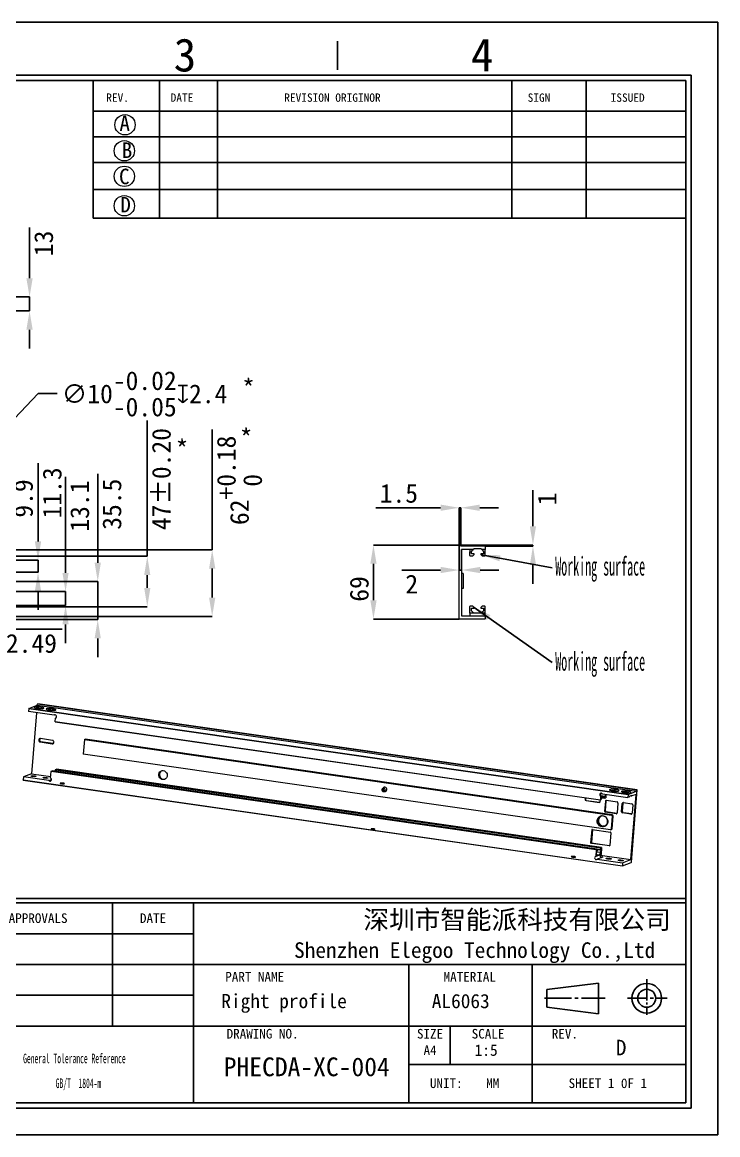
# Model space of a CAD drawing. Header units: millimetres. Extents: x 2 to 295, y 1 to 209.
# Drawn here: x 165.5 to 295.1, y 1.3 to 208.7 of the extents above; entities that cross this region are included whole.
import ezdxf

# ---------------------------------------------------------------- set-up
doc = ezdxf.new("R2010")
doc.units = ezdxf.units.MM
doc.header["$PDSIZE"] = -1
doc.layers.add('SLD-0', color=179, linetype='Continuous')
doc.layers.add('蓝色线', color=5, linetype='Continuous', lineweight=15)
doc.styles.add('A', font='simfang.ttf')
doc.styles.add('SLDTEXTSTYLE1', font='TXT', dxfattribs={"width": 0.469, "bigfont": 'bigfont'})
doc.styles.add('SLDTEXTSTYLE2', font='TXT', dxfattribs={"width": 0.469})
doc.styles.add('SLDTEXTSTYLE8', font='TXT', dxfattribs={"width": 0.484})
doc.dimstyles.new('SLDDIMSTYLE2', dxfattribs={"dimtxt": 3.5, "dimasz": 3.5, "dimexe": 0, "dimexo": 0.0625, "dimgap": 0.875, "dimtad": 2, "dimlfac": 5, "dimrnd": 1e-09, "dimzin": 12, "dimdsep": 46, "dimtxsty": 'SLDTEXTSTYLE2', "dimsah": 1, "dimcen": 0.09, "dimadec": 0, "dimazin": 3, "dimtfac": 1, "dimtmove": 0, "dimatfit": 0, "dimfxl": 1, "dimfrac": 2, "dimtolj": 1, "dimtzin": 12, "dimarcsym": 0})
doc.dimstyles.new('SLDDIMSTYLE3', dxfattribs={"dimtxt": 3.5, "dimasz": 3.5, "dimexe": 0, "dimexo": 0.0625, "dimgap": 0.875, "dimtad": 0, "dimtih": 1, "dimtoh": 1, "dimlfac": 5, "dimrnd": 1e-09, "dimzin": 12, "dimdsep": 46, "dimtxsty": 'SLDTEXTSTYLE2', "dimsah": 1, "dimcen": 0, "dimadec": 0, "dimazin": 3, "dimtol": 1, "dimtp": -0.02, "dimtm": 0.05, "dimtfac": 1, "dimtmove": 0, "dimatfit": 3, "dimfxl": 1, "dimfrac": 2, "dimtolj": 1, "dimarcsym": 0})
doc.dimstyles.new('SLDDIMSTYLE6', dxfattribs={"dimtxt": 3.5, "dimasz": 3.5, "dimexe": 0, "dimexo": 0.0625, "dimgap": 0.875, "dimtad": 2, "dimlfac": 5, "dimrnd": 1e-09, "dimzin": 12, "dimdsep": 46, "dimtxsty": 'SLDTEXTSTYLE2', "dimsah": 1, "dimcen": 0.09, "dimadec": 0, "dimazin": 3, "dimtol": 1, "dimtp": 0.18, "dimtfac": 1, "dimtofl": 0, "dimtmove": 0, "dimatfit": 3, "dimfxl": 1, "dimfrac": 2, "dimtolj": 1, "dimarcsym": 0})
doc.dimstyles.new('SLDDIMSTYLE7', dxfattribs={"dimtxt": 3.5, "dimasz": 3.5, "dimexe": 0, "dimexo": 0.0625, "dimgap": 0.875, "dimtad": 2, "dimlfac": 5, "dimrnd": 1e-09, "dimzin": 12, "dimdsep": 46, "dimtxsty": 'SLDTEXTSTYLE2', "dimsah": 1, "dimcen": 0.09, "dimadec": 0, "dimazin": 3, "dimtol": 1, "dimtp": 0.2, "dimtm": 0.2, "dimtfac": 1, "dimtofl": 0, "dimtmove": 0, "dimatfit": 3, "dimfxl": 1, "dimfrac": 2, "dimtolj": 1, "dimtzin": 0, "dimarcsym": 0})
doc.dimstyles.new('SLDDIMSTYLE9', dxfattribs={"dimtxt": 0.18, "dimasz": 3.5, "dimexe": 0, "dimexo": 0.0625, "dimgap": 0, "dimtad": 0, "dimtih": 1, "dimtoh": 1, "dimdec": 0, "dimrnd": 1e-09, "dimzin": 0, "dimdsep": 46, "dimtxsty": 'Standard', "dimsah": 1, "dimcen": 0.09, "dimadec": 0, "dimazin": 0, "dimtfac": 3.5, "dimtdec": 0, "dimtofl": 0, "dimtmove": 0, "dimatfit": 3, "dimfxl": 1, "dimfrac": 2, "dimtolj": 1, "dimtzin": 0, "dimarcsym": 0})

# ---------------------------------------------------------------- blocks, each defined once
blk = doc.blocks.new('SW_NOTE_5')
at = {"layer": 'SLD-0', "color": 0, "char_height": 1.7927, "attachment_point": 2, "style": 'SLDTEXTSTYLE8'}
for s, insert in [('General Tolerance Reference', (12.75, 2.31)), ('GB/T  1804-m', (13.51, -2.32))]:
    blk.add_mtext(s, dxfattribs=dict(at, insert=insert))
blk = doc.blocks.new('_D_6')
at = {"layer": 'Defpoints', "color": 0}
for p in [(150.84, 108.44), (150.84, 106.46), (163.06, 106.46)]:
    blk.add_point(p, dxfattribs=at)
at = {"layer": 'SLD-0', "color": 0, "lineweight": -2}
for p, q in [((163.06, 111.94), (163.06, 124.37)), ((150.91, 108.44), (163.06, 108.44)), ((163.06, 106.46), (163.06, 108.44)), ((150.91, 106.46), (163.06, 106.46)), ((163.06, 102.96), (163.06, 99.46))]:
    blk.add_line(p, q, dxfattribs=at)
at = {"layer": 'SLD-0', "color": 0}
for points in [[(162.48, 111.94), (163.64, 111.94), (163.06, 108.44)], [(162.48, 102.96), (163.64, 102.96), (163.06, 106.46)]]:
    blk.add_solid(points, dxfattribs=at)
at = {"layer": 'SLD-0', "color": 0, "insert": (163.94, 119.9), "char_height": 3.5, "attachment_point": 2, "rotation": 90, "style": 'A'}
blk.add_mtext('\\A1;9.9', dxfattribs=at)
blk = doc.blocks.new('_D_7')
at = {"layer": 'Defpoints', "color": 0}
for p in [(147.89, 108.4), (147.89, 106.14), (168.41, 106.14)]:
    blk.add_point(p, dxfattribs=at)
at = {"layer": 'SLD-0', "color": 0, "lineweight": -2}
for p, q in [((168.41, 111.9), (168.41, 126.49)), ((147.96, 108.4), (168.41, 108.4)), ((168.41, 106.14), (168.41, 108.4)), ((147.96, 106.14), (168.41, 106.14)), ((168.41, 102.64), (168.41, 99.14))]:
    blk.add_line(p, q, dxfattribs=at)
at = {"layer": 'SLD-0', "color": 0}
for points in [[(167.82, 111.9), (168.99, 111.9), (168.41, 108.4)], [(167.82, 102.64), (168.99, 102.64), (168.41, 106.14)]]:
    blk.add_solid(points, dxfattribs=at)
at = {"layer": 'SLD-0', "color": 0, "insert": (169.28, 120.94), "char_height": 3.5, "attachment_point": 2, "rotation": 90, "style": 'A'}
blk.add_mtext('\\A1;11.3', dxfattribs=at)
blk = doc.blocks.new('_D_9')
at = {"layer": 'Defpoints', "color": 0}
for p in [(147.08, 102.54), (147.08, 99.92), (173.54, 99.92)]:
    blk.add_point(p, dxfattribs=at)
at = {"layer": 'SLD-0', "color": 0, "lineweight": -2}
for p, q in [((173.54, 106.04), (173.54, 123.92)), ((147.14, 102.54), (173.54, 102.54)), ((173.54, 99.92), (173.54, 102.54)), ((147.14, 99.92), (173.54, 99.92)), ((173.54, 96.42), (173.54, 92.92))]:
    blk.add_line(p, q, dxfattribs=at)
at = {"layer": 'SLD-0', "color": 0}
for points in [[(172.96, 106.04), (174.12, 106.04), (173.54, 102.54)], [(172.96, 96.42), (174.12, 96.42), (173.54, 99.92)]]:
    blk.add_solid(points, dxfattribs=at)
at = {"layer": 'SLD-0', "color": 0, "insert": (174.42, 118.47), "char_height": 3.5, "attachment_point": 2, "rotation": 90, "style": 'A'}
blk.add_mtext('\\A1;13.1', dxfattribs=at)
blk = doc.blocks.new('_D_10')
at = {"layer": 'Defpoints', "color": 0}
for p in [(151.54, 110.8), (151.04, 107.92), (151.54, 95.51)]:
    blk.add_point(p, dxfattribs=at)
at = {"layer": 'SLD-0', "color": 0, "lineweight": -2}
for p, q in [((151.54, 110.73), (151.54, 95.51)), ((151.04, 107.85), (151.04, 95.51)), ((147.54, 95.51), (144.04, 95.51)), ((151.04, 95.51), (151.54, 95.51)), ((155.04, 95.51), (172.9, 95.51))]:
    blk.add_line(p, q, dxfattribs=at)
at = {"layer": 'SLD-0', "color": 0}
for points in [[(147.54, 96.1), (147.54, 94.93), (151.04, 95.51)], [(155.04, 96.1), (155.04, 94.93), (151.54, 95.51)]]:
    blk.add_solid(points, dxfattribs=at)
at = {"layer": 'SLD-0', "color": 0, "insert": (167.18, 94.64), "char_height": 3.5, "attachment_point": 2, "style": 'A'}
blk.add_mtext('\\A1;2.49', dxfattribs=at)
blk = doc.blocks.new('_D_18')
at = {"layer": 'Defpoints', "color": 0}
for p in [(146.94, 104.42), (151.54, 97.32), (179.54, 97.32)]:
    blk.add_point(p, dxfattribs=at)
at = {"layer": 'SLD-0', "color": 0, "lineweight": -2}
for p, q in [((179.54, 107.92), (179.54, 124.51)), ((147, 104.42), (179.54, 104.42)), ((179.54, 97.32), (179.54, 104.42)), ((151.6, 97.32), (179.54, 97.32)), ((179.54, 93.82), (179.54, 90.32))]:
    blk.add_line(p, q, dxfattribs=at)
at = {"layer": 'SLD-0', "color": 0}
for points in [[(178.96, 107.92), (180.12, 107.92), (179.54, 104.42)], [(178.96, 93.82), (180.12, 93.82), (179.54, 97.32)]]:
    blk.add_solid(points, dxfattribs=at)
at = {"layer": 'SLD-0', "color": 0, "insert": (180.42, 118.83), "char_height": 3.5, "attachment_point": 2, "rotation": 90, "style": 'A'}
blk.add_mtext('\\A1;35.5', dxfattribs=at)
blk = doc.blocks.new('_D_19')
at = {"layer": 'Defpoints', "color": 0}
for p in [(135.69, 105.07), (134.32, 103.62)]:
    blk.add_point(p, dxfattribs=at)
at = {"layer": '蓝色线', "color": 0, "lineweight": -2}
for p, q in [((168.45, 139.47), (138.11, 107.6)), ((171.95, 139.47), (168.45, 139.47)), ((134.32, 103.62), (135.69, 105.07)), ((131.9, 101.08), (129.49, 98.55))]:
    blk.add_line(p, q, dxfattribs=at)
at = {"layer": '蓝色线', "color": 0}
for points in [[(137.69, 108.01), (138.53, 107.2), (135.69, 105.07)], [(131.48, 101.49), (132.32, 100.68), (134.32, 103.62)]]:
    blk.add_solid(points, dxfattribs=at)
at = {"layer": '蓝色线', "color": 0, "insert": (172.83, 143.61), "char_height": 3.5, "attachment_point": 1, "style": 'A'}
blk.add_mtext('\\A1;∅10\\S-0.02^ -0.05;{\\fGDT;x}2.4', dxfattribs=at)
blk = doc.blocks.new('_D_23')
at = {"layer": 'Defpoints', "color": 0}
for p in [(151.54, 110.32), (151.54, 97.92), (200.87, 97.92)]:
    blk.add_point(p, dxfattribs=at)
at = {"layer": '蓝色线', "color": 0, "lineweight": -2}
for p, q in [((200.87, 110.32), (200.87, 132.75)), ((151.6, 110.32), (200.87, 110.32)), ((200.87, 101.42), (200.87, 106.82)), ((151.6, 97.92), (200.87, 97.92))]:
    blk.add_line(p, q, dxfattribs=at)
at = {"layer": '蓝色线', "color": 0}
for points in [[(200.29, 106.82), (201.46, 106.82), (200.87, 110.32)], [(200.29, 101.42), (201.46, 101.42), (200.87, 97.92)]]:
    blk.add_solid(points, dxfattribs=at)
at = {"layer": '蓝色线', "color": 0, "insert": (201.75, 123.28), "char_height": 3.5, "attachment_point": 2, "rotation": 90, "style": 'A'}
blk.add_mtext('\\A1;62\\S+0.18^  0;', dxfattribs=at)
blk = doc.blocks.new('_D_24')
at = {"layer": 'Defpoints', "color": 0}
for p in [(146.14, 109.12), (146.14, 99.72), (188.77, 99.72)]:
    blk.add_point(p, dxfattribs=at)
at = {"layer": '蓝色线', "color": 0, "lineweight": -2}
for p, q in [((188.77, 109.12), (188.77, 134.41)), ((146.2, 109.12), (188.77, 109.12)), ((188.77, 103.22), (188.77, 105.62)), ((146.2, 99.72), (188.77, 99.72))]:
    blk.add_line(p, q, dxfattribs=at)
at = {"layer": '蓝色线', "color": 0}
for points in [[(188.19, 105.62), (189.35, 105.62), (188.77, 109.12)], [(188.19, 103.22), (189.35, 103.22), (188.77, 99.72)]]:
    blk.add_solid(points, dxfattribs=at)
at = {"layer": '蓝色线', "color": 0, "insert": (189.64, 123.51), "char_height": 3.5, "attachment_point": 2, "rotation": 90, "style": 'A'}
blk.add_mtext('\\A1;47±0.20', dxfattribs=at)
blk = doc.blocks.new('_D_33')
at = {"layer": 'Defpoints', "color": 0}
for p in [(151.74, 157.46), (151.54, 154.86), (166.83, 154.86)]:
    blk.add_point(p, dxfattribs=at)
at = {"layer": 'SLD-0', "color": 0, "lineweight": -2}
for p, q in [((166.83, 160.96), (166.83, 170.43)), ((151.8, 157.46), (166.83, 157.46)), ((166.83, 154.86), (166.83, 157.46)), ((151.6, 154.86), (166.83, 154.86)), ((166.83, 151.36), (166.83, 147.86))]:
    blk.add_line(p, q, dxfattribs=at)
at = {"layer": 'SLD-0', "color": 0}
for points in [[(166.24, 160.96), (167.41, 160.96), (166.83, 157.46)], [(166.24, 151.36), (167.41, 151.36), (166.83, 154.86)]]:
    blk.add_solid(points, dxfattribs=at)
at = {"layer": 'SLD-0', "color": 0, "insert": (167.7, 167.45), "char_height": 3.5, "attachment_point": 2, "rotation": 90, "style": 'A'}
blk.add_mtext('\\A1;13', dxfattribs=at)
blk = doc.blocks.new('_D_44')
at = {"layer": 'Defpoints', "color": 0}
for p in [(247.23, 118.17), (246.93, 111.22), (247.23, 111.22)]:
    blk.add_point(p, dxfattribs=at)
at = {"layer": 'SLD-0', "color": 0, "lineweight": -2}
for p, q in [((243.43, 118.17), (231.4, 118.17)), ((246.93, 111.28), (246.93, 118.17)), ((247.23, 118.17), (246.93, 118.17)), ((247.23, 111.28), (247.23, 118.17)), ((250.73, 118.17), (254.23, 118.17))]:
    blk.add_line(p, q, dxfattribs=at)
at = {"layer": 'SLD-0', "color": 0}
for points in [[(243.43, 118.76), (243.43, 117.59), (246.93, 118.17)], [(250.73, 118.76), (250.73, 117.59), (247.23, 118.17)]]:
    blk.add_solid(points, dxfattribs=at)
at = {"layer": 'SLD-0', "color": 0, "insert": (235.67, 122.61), "char_height": 3.5, "attachment_point": 2, "style": 'A'}
blk.add_mtext('\\A1;1.5', dxfattribs=at)
blk = doc.blocks.new('_D_45')
at = {"layer": 'Defpoints', "color": 0}
for p in [(247.23, 111.22), (251.69, 111.02), (260.66, 111.02)]:
    blk.add_point(p, dxfattribs=at)
at = {"layer": 'SLD-0', "color": 0, "lineweight": -2}
for p, q in [((260.66, 114.72), (260.66, 121.43)), ((247.3, 111.22), (260.66, 111.22)), ((251.76, 111.02), (260.66, 111.02)), ((260.66, 111.02), (260.66, 111.22)), ((260.66, 107.52), (260.66, 104.02))]:
    blk.add_line(p, q, dxfattribs=at)
at = {"layer": 'SLD-0', "color": 0}
for points in [[(260.08, 114.72), (261.24, 114.72), (260.66, 111.22)], [(260.08, 107.52), (261.24, 107.52), (260.66, 111.02)]]:
    blk.add_solid(points, dxfattribs=at)
at = {"layer": 'SLD-0', "color": 0, "insert": (261.54, 119.82), "char_height": 3.5, "attachment_point": 2, "rotation": 90, "style": 'A'}
blk.add_mtext('\\A1;1', dxfattribs=at)
blk = doc.blocks.new('_D_46')
at = {"layer": 'Defpoints', "color": 0}
for p in [(246.93, 111.22), (247.33, 110.42), (247.33, 106.56)]:
    blk.add_point(p, dxfattribs=at)
at = {"layer": 'SLD-0', "color": 0, "lineweight": -2}
for p, q in [((246.93, 111.16), (246.93, 106.56)), ((247.33, 110.36), (247.33, 106.56)), ((243.43, 106.56), (236.2, 106.56)), ((247.33, 106.56), (246.93, 106.56)), ((250.83, 106.56), (254.33, 106.56))]:
    blk.add_line(p, q, dxfattribs=at)
at = {"layer": 'SLD-0', "color": 0}
for points in [[(243.43, 107.15), (243.43, 105.98), (246.93, 106.56)], [(250.83, 107.15), (250.83, 105.98), (247.33, 106.56)]]:
    blk.add_solid(points, dxfattribs=at)
at = {"layer": 'SLD-0', "color": 0, "insert": (238.07, 105.69), "char_height": 3.5, "attachment_point": 2, "style": 'A'}
blk.add_mtext('\\A1;2', dxfattribs=at)
blk = doc.blocks.new('_D_47')
at = {"layer": 'Defpoints', "color": 0}
for p in [(246.93, 111.22), (230.93, 97.42), (246.97, 97.42)]:
    blk.add_point(p, dxfattribs=at)
at = {"layer": 'SLD-0', "color": 0, "lineweight": -2}
for p, q in [((246.87, 111.22), (230.93, 111.22)), ((230.93, 107.72), (230.93, 100.92)), ((246.91, 97.42), (230.93, 97.42))]:
    blk.add_line(p, q, dxfattribs=at)
at = {"layer": 'SLD-0', "color": 0}
for points in [[(230.35, 107.72), (231.52, 107.72), (230.93, 111.22)], [(230.35, 100.92), (231.52, 100.92), (230.93, 97.42)]]:
    blk.add_solid(points, dxfattribs=at)
at = {"layer": 'SLD-0', "color": 0, "insert": (226.52, 103.04), "char_height": 3.5, "attachment_point": 2, "rotation": 90, "style": 'A'}
blk.add_mtext('\\A1;69', dxfattribs=at)
blk = doc.blocks.new('SW_NOTE_6')
at = {"layer": 'SLD-0', "color": 0, "insert": (0.56, 2.03), "char_height": 3.5, "attachment_point": 1, "style": 'SLDTEXTSTYLE1'}
blk.add_mtext('{\\fSimSun|b0|i0|c134|p2;Working surface}', dxfattribs=at)
blk = doc.blocks.new('SW_NOTE_8')
at = {"layer": 'SLD-0', "color": 0, "insert": (0.56, 1.97), "char_height": 3.5, "attachment_point": 1, "style": 'SLDTEXTSTYLE1'}
blk.add_mtext('{\\fSimSun|b0|i0|c134|p2;Working surface}', dxfattribs=at)

msp = doc.modelspace()

# ---------------------------------------------------------------- linework, layer by layer
at = {"color": 7, "linetype": 'Continuous', "lineweight": 15}
for p, q in [((246.9336, 111.22), (247.2336, 111.22)), ((246.9336, 97.46), (246.9336, 111.22)), ((247.2336, 111.02), (247.2336, 111.22)), ((251.6936, 111.02), (247.2336, 111.02)), ((249.5536, 110.42), (247.3336, 110.42)), ((247.3336, 110.42), (247.3336, 98.02)), ((248.8736, 110.42), (248.8736, 109.9371)), ((248.8736, 109.9371), (249.2336, 109.9371)), ((248.8736, 109.26), (248.8736, 109.9371)), ((249.5536, 110.42), (249.2336, 110.1)), ((249.2336, 110.1), (249.2336, 109.9371)), ((249.2336, 109.58), (249.2336, 109.9371)), ((249.6536, 110.52), (249.5536, 110.42)), ((251.0136, 110.52), (249.6536, 110.52)), ((251.1136, 110.42), (251.0136, 110.52)), ((251.7336, 110.42), (251.1136, 110.42)), ((251.4336, 110.1), (251.1136, 110.42)), ((251.4336, 109.9371), (251.4336, 110.1)), ((251.4336, 109.9371), (251.7336, 109.9371)), ((251.4336, 109.9371), (251.4336, 109.58)), ((251.7336, 110.98), (251.7336, 110.42)), ((251.7336, 109.9371), (251.7336, 110.42)), ((251.7336, 109.26), (251.7336, 109.9371)), ((248.9136, 109.22), (249.4122, 109.22)), ((249.6636, 109.58), (249.2336, 109.58)), ((249.4516, 109.238), (249.6956, 109.482)), ((250.9716, 109.482), (251.2156, 109.238)), ((251.4336, 109.58), (251.0036, 109.58)), ((251.255, 109.22), (251.6936, 109.22)), ((247.6336, 105.92), (247.3336, 105.92)), ((247.6336, 105.92), (247.6336, 103.12)), ((247.6336, 103.12), (247.3336, 103.12)), ((248.8736, 98.5028), (248.8736, 99.78)), ((249.4122, 99.82), (248.9136, 99.82)), ((249.6956, 99.558), (249.4516, 99.802)), ((251.2156, 99.802), (250.9716, 99.558)), ((251.6936, 99.82), (251.255, 99.82)), ((251.7336, 98.5028), (251.7336, 99.78)), ((247.3336, 98.02), (251.7336, 98.02)), ((251.7336, 98.5028), (248.8736, 98.5028)), ((248.8736, 98.5028), (248.8736, 98.02)), ((249.2336, 99.46), (249.6636, 99.46)), ((249.2336, 98.94), (249.2336, 99.46)), ((249.6536, 98.52), (249.2336, 98.94)), ((251.0136, 98.52), (249.6536, 98.52)), ((251.0036, 99.46), (251.4336, 99.46)), ((251.4336, 98.94), (251.0136, 98.52)), ((251.4336, 99.46), (251.4336, 98.94)), ((251.7336, 98.02), (251.7336, 98.5028)), ((251.7336, 98.02), (251.7336, 97.46)), ((251.6936, 97.42), (246.9736, 97.42)), ((166.7149, 80.7691), (168.2689, 81.3757)), ((168.2689, 81.3757), (168.2848, 81.572)), ((168.2689, 81.3757), (279.9724, 65.35)), ((168.3893, 81.6128), (168.2848, 81.572)), ((279.9882, 65.5463), (168.2848, 81.572)), ((280.0928, 65.5871), (168.3893, 81.6128)), ((166.6977, 80.7244), (166.6534, 80.1747)), ((171.3946, 79.4945), (166.6534, 80.1747)), ((278.4012, 64.6986), (166.6977, 80.7244)), ((166.7149, 80.7691), (278.4183, 64.7433)), ((168.1213, 79.9641), (167.2044, 68.6013)), ((171.5763, 79.5654), (171.3946, 79.4945)), ((171.605, 78.3124), (171.6586, 78.9771)), ((171.7326, 79.006), (171.6586, 78.9771)), ((171.605, 78.3124), (273.2215, 63.7338)), ((171.6132, 78.2783), (273.2298, 63.6997)), ((171.1069, 74.8134), (168.8653, 75.135)), ((177.0653, 74.9752), (176.8436, 72.2267)), ((177.0653, 74.9752), (177.1699, 75.016)), ((177.0653, 74.9752), (275.3196, 60.879)), ((275.4241, 60.9198), (177.1699, 75.016)), ((168.8147, 74.5068), (168.954, 74.5612)), ((168.8147, 74.5068), (171.0562, 74.1852)), ((171.1956, 74.2396), (168.954, 74.5612)), ((171.0562, 74.1852), (171.1956, 74.2396)), ((171.2638, 74.2381), (171.1956, 74.2396)), ((275.0978, 58.1305), (176.8436, 72.2267)), ((167.2044, 68.6013), (165.6712, 68.0028)), ((167.2044, 68.6013), (170.78, 68.0883)), ((170.7529, 67.7532), (170.8541, 69.0068)), ((272.4706, 54.4282), (170.8541, 69.0068)), ((170.8712, 69.0515), (171.024, 69.1112)), ((170.8712, 69.0515), (272.4877, 54.4729)), ((272.6405, 54.5326), (171.024, 69.1112)), ((272.6429, 54.5327), (171.0264, 69.1113)), ((171.5466, 69.0661), (171.651, 69.3388)), ((171.5466, 69.0661), (273.1632, 54.4875)), ((171.651, 69.3388), (273.2675, 54.7602)), ((171.6661, 69.3619), (171.8399, 69.4297)), ((171.6661, 69.3619), (273.2827, 54.7833)), ((171.8399, 69.4297), (171.8424, 69.43)), ((273.4564, 54.8511), (171.8399, 69.4297)), ((273.4589, 54.8514), (171.8424, 69.43)), ((165.6712, 68.0028), (165.6268, 67.4531)), ((165.6268, 67.4531), (277.3303, 51.4274)), ((165.6351, 67.4189), (277.3386, 51.3932)), ((170.4124, 67.3226), (165.6712, 68.0028)), ((170.4124, 67.3226), (170.9151, 67.5188)), ((273.2751, 64.3985), (273.2215, 63.7338)), ((273.2751, 64.3985), (273.3797, 64.4393)), ((273.2952, 64.506), (274.118, 64.388)), ((273.3514, 64.0888), (273.3797, 64.4393)), ((273.3776, 64.4142), (273.9681, 64.3295)), ((273.6156, 64.8291), (278.3569, 64.1489)), ((274.118, 64.388), (273.9681, 64.3295)), ((274.1463, 64.7386), (274.118, 64.388)), ((274.1463, 64.7386), (274.1733, 64.7491)), ((274.2675, 64.7356), (274.2181, 64.1229)), ((278.4012, 64.6986), (278.3569, 64.1489)), ((278.4183, 64.7433), (279.9724, 65.35)), ((278.6157, 64.345), (278.5729, 64.2333)), ((279.0895, 64.53), (278.6157, 64.345)), ((278.9078, 52.5755), (279.89, 64.7474)), ((278.9384, 64.471), (279.1165, 64.4454)), ((279.0029, 52.0802), (280.0928, 65.5871)), ((279.1165, 64.4454), (279.0895, 64.53)), ((279.89, 64.7474), (279.1165, 64.4454)), ((279.9724, 65.35), (279.9882, 65.5463)), ((280.0928, 65.5871), (279.9882, 65.5463)), ((270.4017, 64.1054), (270.3793, 63.8281)), ((270.3793, 63.8281), (270.4281, 63.8471)), ((270.4484, 64.0987), (270.4281, 63.8471)), ((270.599, 63.624), (270.5502, 63.6049)), ((270.5502, 63.6049), (272.9973, 63.2539)), ((270.599, 63.624), (273.046, 63.2729)), ((272.9973, 63.2539), (273.046, 63.2729)), ((273.1999, 63.4234), (273.2223, 63.7008)), ((273.2323, 63.7), (273.3851, 63.7597)), ((273.5012, 64.1472), (273.3514, 64.0888)), ((273.5018, 64.1472), (273.3578, 64.1679)), ((273.3578, 64.1678), (273.5012, 64.1472)), ((273.4003, 63.7827), (273.5046, 64.0554)), ((273.512, 64.0838), (274.0249, 64.0103)), ((273.9492, 64.229), (274.0149, 64.0226)), ((274.1668, 63.4634), (274.0195, 61.6376)), ((274.0272, 64.0103), (274.201, 64.0781)), ((274.1589, 61.692), (274.3062, 63.5178)), ((274.3062, 63.5178), (274.1668, 63.4634)), ((274.3695, 63.6329), (276.3308, 63.3515)), ((276.5018, 63.1284), (276.3544, 61.3026)), ((277.1923, 61.5002), (277.3175, 63.0511)), ((277.4569, 63.1055), (277.3175, 63.0511)), ((277.3317, 61.5546), (277.4569, 63.1055)), ((277.5201, 63.2206), (279.0892, 62.9955)), ((278.5729, 64.2333), (278.3569, 64.1489)), ((279.2601, 62.7724), (279.135, 61.2215)), ((274.0195, 61.6376), (274.1589, 61.692)), ((274.3298, 61.4689), (274.1904, 61.4145)), ((276.1518, 61.1331), (274.1904, 61.4145)), ((276.2912, 61.1875), (274.3298, 61.4689)), ((275.3004, 58.3), (275.4905, 60.6558)), ((275.3196, 60.879), (275.4241, 60.9198)), ((275.4049, 58.3408), (275.595, 60.6967)), ((275.595, 60.6967), (275.4905, 60.6558)), ((276.1518, 61.1331), (276.2912, 61.1875)), ((276.2912, 61.1875), (276.3039, 61.1862)), ((277.1923, 61.5002), (277.3317, 61.5546)), ((277.5027, 61.3315), (277.3633, 61.2771)), ((278.9324, 61.052), (277.3633, 61.2771)), ((279.0717, 61.1064), (277.5027, 61.3315)), ((278.9324, 61.052), (279.0717, 61.1064)), ((279.0717, 61.1064), (279.0844, 61.105)), ((271.6073, 58.1111), (271.4156, 55.7357)), ((271.7466, 58.1655), (271.555, 55.7901)), ((271.7466, 58.1655), (271.6073, 58.1111)), ((271.7086, 58.1959), (275.1082, 57.7082)), ((275.1863, 58.1405), (275.2909, 58.1813)), ((275.3004, 58.3), (275.4049, 58.3408)), ((275.1937, 57.5966), (275.002, 55.2211)), ((271.4156, 55.7357), (271.555, 55.7901)), ((271.6404, 55.6785), (271.501, 55.6241)), ((274.9007, 55.1364), (271.501, 55.6241)), ((271.6404, 55.6785), (274.9971, 55.1969)), ((272.4706, 54.4282), (272.3694, 53.1746)), ((272.6405, 54.5326), (272.4877, 54.4729)), ((272.5086, 53.6445), (272.5498, 54.1549)), ((272.5412, 54.049), (273.2752, 53.9437)), ((272.5498, 54.1549), (272.6996, 54.2134)), ((272.7185, 54.314), (272.6528, 54.5203)), ((272.6698, 54.4669), (273.166, 54.3957)), ((273.2752, 53.9437), (273.0956, 53.4743)), ((273.2675, 54.7602), (273.1632, 54.4875)), ((273.1665, 54.3957), (273.3164, 54.4542)), ((273.3164, 54.4542), (273.2752, 53.9437)), ((273.4564, 54.8511), (273.2827, 54.7833)), ((273.4672, 54.8173), (273.366, 53.5636)), ((273.366, 53.5636), (272.3694, 53.1746)), ((272.6217, 53.2894), (272.5086, 53.6445)), ((272.5373, 53.5544), (273.0956, 53.4743)), ((273.0956, 53.4743), (272.6217, 53.2894)), ((273.6788, 53.0653), (272.6334, 52.6573)), ((272.6334, 52.6573), (277.3747, 51.977)), ((273.1763, 53.3978), (278.9078, 52.5755)), ((273.2611, 53.1252), (273.2123, 53.1062)), ((273.6788, 53.0653), (273.2611, 53.1252)), ((277.3747, 51.977), (277.3303, 51.4274)), ((277.3411, 51.3935), (278.9857, 52.0355)), ((277.3747, 51.977), (278.9078, 52.5755))]:
    msp.add_line(p, q, dxfattribs=at)
at = {"color": 1, "linetype": 'Continuous', "lineweight": 15}
for p, q in [((273.3694, 64.3121), (273.9492, 64.229)), ((273.5134, 64.0946), (274.0149, 64.0226)), ((274.9007, 55.1364), (274.981, 55.1677))]:
    msp.add_line(p, q, dxfattribs=at)
at = {"color": 7, "linetype": 'Continuous', "lineweight": 15, "flags": 128}
for points in [[(167.7477, 81.0227), (167.6934, 80.9833), (167.7116, 80.9373), (167.8008, 80.8885), (167.9538, 80.8408), (168.1582, 80.7981), (168.3975, 80.7637), (168.6522, 80.7406), (168.9017, 80.7306), (169.1259, 80.7344), (169.3064, 80.7519), (169.4288, 80.7815), (169.4832, 80.8209), (169.465, 80.8668), (169.3757, 80.9156), (169.2227, 80.9633), (169.0183, 81.0061), (168.7791, 81.0404), (168.5243, 81.0635), (168.2748, 81.0736), (168.0507, 81.0697), (167.8701, 81.0523), (167.7477, 81.0227)], [(169.9892, 80.7011), (169.9349, 80.6617), (169.9531, 80.6158), (170.0423, 80.5669), (170.1954, 80.5192), (170.3998, 80.4765), (170.639, 80.4422), (170.8937, 80.419), (171.1433, 80.409), (171.3674, 80.4129), (171.548, 80.4303), (171.6704, 80.4599), (171.7247, 80.4993), (171.7065, 80.5452), (171.6173, 80.594), (171.4643, 80.6418), (171.2599, 80.6845), (171.0206, 80.7188), (170.7659, 80.7419), (170.5164, 80.752), (170.2922, 80.7481), (170.1116, 80.7307), (169.9892, 80.7011)], [(171.6586, 78.9771), (171.76, 79.0244), (171.8336, 79.111), (171.8674, 79.2231), (171.856, 79.3424), (171.8012, 79.4497), (171.7119, 79.5277), (171.6025, 79.5638), (171.4907, 79.5521), (171.3946, 79.4945)], [(171.6132, 78.2783), (171.6131, 78.2783), (171.6107, 78.2795), (171.6085, 78.2822), (171.6068, 78.2863), (171.6056, 78.2915), (171.6048, 78.2978), (171.6046, 78.3049), (171.605, 78.3124)], [(168.8653, 75.135), (168.749, 75.1275), (168.6466, 75.0733), (168.5736, 74.9807), (168.5411, 74.8638), (168.5542, 74.7403), (168.6107, 74.6291), (168.7022, 74.5471), (168.8147, 74.5068)], [(171.0562, 74.1852), (171.1725, 74.1927), (171.275, 74.2469), (171.348, 74.3395), (171.3804, 74.4564), (171.3674, 74.5799), (171.3108, 74.6911), (171.2193, 74.7731), (171.1069, 74.8134)], [(171.024, 69.1112), (171.0259, 69.1113), (171.0264, 69.1113)], [(171.5392, 69.0377), (171.5423, 69.0524), (171.5466, 69.0661)], [(191.7588, 69.1795), (191.9898, 69.1088), (192.1943, 68.9703), (192.3542, 68.7763), (192.4551, 68.5439), (192.4882, 68.2939), (192.4505, 68.0484), (192.3454, 67.8293), (192.1821, 67.656), (191.9753, 67.544), (191.7432, 67.5031), (191.5066, 67.5371), (191.2864, 67.6428), (191.1022, 67.811), (190.9703, 68.0266), (190.9025, 68.2705), (190.9049, 68.5211), (190.9771, 68.756), (191.1128, 68.9544), (191.2999, 69.0987), (191.5218, 69.176), (191.7588, 69.1795)], [(165.6351, 67.4189), (165.635, 67.419), (165.6325, 67.4202), (165.6304, 67.4229), (165.6287, 67.4269), (165.6274, 67.4322), (165.6267, 67.4385), (165.6265, 67.4455), (165.6268, 67.4531)], [(168.0069, 68.0769), (167.9087, 68.0568), (167.7573, 68.0496), (167.5756, 68.0563), (167.3913, 68.076), (167.2325, 68.1055), (167.1233, 68.1406), (167.0804, 68.1757), (167.1102, 68.2056), (167.2084, 68.2257), (167.3598, 68.2329), (167.5415, 68.2262), (167.7258, 68.2065), (167.8846, 68.177), (167.9938, 68.1419), (168.0367, 68.1068), (168.0069, 68.0769)], [(170.2484, 67.7553), (170.1503, 67.7353), (169.9988, 67.728), (169.8171, 67.7347), (169.6328, 67.7544), (169.474, 67.784), (169.3648, 67.819), (169.3219, 67.8541), (169.3518, 67.884), (169.4499, 67.9041), (169.6014, 67.9113), (169.7831, 67.9046), (169.9674, 67.8849), (170.1262, 67.8554), (170.2354, 67.8203), (170.2783, 67.7852), (170.2484, 67.7553)], [(170.4124, 67.3226), (170.4972, 67.239), (170.6045, 67.1959), (170.7171, 67.2001), (170.8168, 67.251), (170.8875, 67.3403), (170.9177, 67.4537), (170.9025, 67.5727), (170.8445, 67.6783), (170.7529, 67.7532)], [(232.78, 65.2641), (232.9, 65.2719), (233.0056, 65.3278), (233.0809, 65.4233), (233.1144, 65.5439), (233.1009, 65.6712), (233.0426, 65.7859), (232.9483, 65.8704), (232.8323, 65.912), (232.7124, 65.9043), (232.6067, 65.8484), (232.5314, 65.7529), (232.498, 65.6323), (232.5114, 65.505), (232.5698, 65.3903), (232.6641, 65.3057), (232.78, 65.2641)], [(273.6156, 64.8291), (273.5309, 64.9127), (273.4235, 64.9558), (273.3109, 64.9516), (273.2112, 64.9008), (273.1406, 64.8114), (273.1104, 64.6981), (273.1255, 64.579), (273.1836, 64.4735), (273.2751, 64.3985)], [(274.1463, 64.7386), (274.1207, 64.7539), (274.1155, 64.7574)], [(274.9681, 65.6401), (274.9138, 65.6007), (274.932, 65.5548), (275.0212, 65.506), (275.1742, 65.4583), (275.3786, 65.4155), (275.6179, 65.3812), (275.8726, 65.3581), (276.1221, 65.348), (276.3462, 65.3519), (276.5268, 65.3693), (276.6492, 65.3989), (276.7035, 65.4383), (276.6853, 65.4842), (276.5961, 65.5331), (276.4431, 65.5808), (276.2387, 65.6235), (275.9994, 65.6578), (275.7447, 65.681), (275.4952, 65.691), (275.2711, 65.6871), (275.0905, 65.6697), (274.9681, 65.6401)], [(277.2096, 65.3185), (277.1553, 65.2791), (277.1735, 65.2332), (277.2627, 65.1844), (277.4157, 65.1367), (277.6202, 65.0939), (277.8594, 65.0596), (278.1141, 65.0365), (278.3636, 65.0264), (278.5878, 65.0303), (278.7684, 65.0477), (278.8908, 65.0773), (278.9451, 65.1167), (278.9269, 65.1627), (278.8377, 65.2115), (278.6846, 65.2592), (278.4802, 65.3019), (278.241, 65.3363), (277.9863, 65.3594), (277.7367, 65.3694), (277.5126, 65.3656), (277.332, 65.3481), (277.2096, 65.3185)], [(273.046, 63.2729), (273.0828, 63.2715), (273.1095, 63.2753)], [(273.2215, 63.7338), (273.2212, 63.7263), (273.2214, 63.7192), (273.2221, 63.7129), (273.2233, 63.7077), (273.2251, 63.7036), (273.2272, 63.7009), (273.2296, 63.6997), (273.2323, 63.7)], [(273.5046, 64.0554), (273.5089, 64.0691), (273.5121, 64.0844), (273.5139, 64.1001), (273.5142, 64.1151), (273.5129, 64.1281), (273.5101, 64.1383), (273.5061, 64.1448), (273.5012, 64.1472)], [(274.0149, 64.0226), (274.016, 64.0195), (274.0173, 64.0168), (274.0187, 64.0146), (274.0202, 64.0128), (274.0218, 64.0114), (274.0236, 64.0106), (274.0254, 64.0102), (274.0272, 64.0103)], [(273.5369, 58.692), (273.2836, 58.7642), (273.0532, 58.9024), (272.8615, 59.0972), (272.7215, 59.3353), (272.6429, 59.6004), (272.6309, 59.8745), (272.6864, 60.139), (272.8055, 60.3758), (272.9802, 60.5687), (273.1986, 60.7046), (273.4458, 60.7743), (273.7049, 60.773), (273.9582, 60.7008), (274.1886, 60.5626), (274.3803, 60.3678), (274.5203, 60.1298), (274.5989, 59.8646), (274.6109, 59.5905), (274.5555, 59.326), (274.4363, 59.0893), (274.2616, 58.8963), (274.0432, 58.7604), (273.796, 58.6907), (273.5369, 58.692)], [(273.5626, 58.7591), (273.8175, 58.7593), (274.0594, 58.8324), (274.2703, 58.9728), (274.4346, 59.1701), (274.5401, 59.4098), (274.579, 59.674), (274.5484, 59.9431), (274.4505, 60.1973), (274.2927, 60.4176), (274.0866, 60.5876), (273.8475, 60.6949), (273.5931, 60.7314), (273.3424, 60.6944), (273.1138, 60.5867), (272.9245, 60.4162), (272.7883, 60.1957), (272.7154, 59.9413), (272.7113, 59.6722), (272.7761, 59.408), (272.9052, 59.1686), (273.0889, 58.9716), (273.3136, 58.8316), (273.5626, 58.7591)], [(271.7516, 58.1897), (271.75, 58.1844), (271.7466, 58.1655)], [(274.0874, 58.8462), (273.9848, 58.8246), (273.7299, 58.8244)], [(272.6528, 54.5203), (272.6517, 54.5234), (272.6504, 54.5261), (272.6491, 54.5284), (272.6475, 54.5302), (272.6459, 54.5315), (272.6442, 54.5323), (272.6424, 54.5327), (272.6405, 54.5326)], [(273.1632, 54.4875), (273.1588, 54.4738), (273.1556, 54.4585), (273.1538, 54.4428), (273.1536, 54.4279), (273.1549, 54.4148), (273.1576, 54.4046), (273.1616, 54.3981), (273.1665, 54.3957)], [(273.4672, 54.8173), (273.4675, 54.8248), (273.4673, 54.8319), (273.4666, 54.8382), (273.4653, 54.8434), (273.4636, 54.8475), (273.4615, 54.8502), (273.4591, 54.8514), (273.4564, 54.8511)], [(272.3694, 53.1746), (272.268, 53.1273), (272.1945, 53.0407), (272.1607, 52.9286), (272.1721, 52.8093), (272.2269, 52.702), (272.3161, 52.624), (272.4255, 52.5879), (272.5373, 52.5997), (272.6334, 52.6573)], [(275.2272, 52.6944), (275.1291, 52.6743), (274.9777, 52.667), (274.796, 52.6737), (274.6117, 52.6934), (274.4529, 52.723), (274.3437, 52.758), (274.3007, 52.7931), (274.3306, 52.823), (274.4288, 52.8431), (274.5802, 52.8503), (274.7619, 52.8436), (274.9462, 52.824), (275.105, 52.7944), (275.2142, 52.7594), (275.2571, 52.7242), (275.2272, 52.6944)], [(277.4688, 52.3728), (277.3707, 52.3527), (277.2192, 52.3454), (277.0375, 52.3522), (276.8532, 52.3718), (276.6944, 52.4014), (276.5852, 52.4364), (276.5423, 52.4715), (276.5722, 52.5014), (276.6703, 52.5215), (276.8217, 52.5287), (277.0034, 52.522), (277.1877, 52.5024), (277.3466, 52.4728), (277.4557, 52.4378), (277.4987, 52.4027), (277.4688, 52.3728)], [(277.3303, 51.4274), (277.33, 51.4198), (277.3302, 51.4127), (277.3309, 51.4065), (277.3321, 51.4012), (277.3339, 51.3971), (277.336, 51.3944), (277.3384, 51.3932), (277.3411, 51.3935)]]:
    msp.add_lwpolyline(points, dxfattribs=at)
at = {"color": 7, "linetype": 'Continuous', "lineweight": 0, "flags": 128}
for points in [[(173.3017, 66.7215), (173.3266, 66.7464), (173.2908, 66.7757), (173.1998, 66.8049), (173.0675, 66.8295), (172.9139, 66.8459), (172.7625, 66.8515), (172.6363, 66.8455), (172.5545, 66.8287), (172.5296, 66.8038), (172.5654, 66.7745), (172.6564, 66.7454), (172.7887, 66.7207), (172.9423, 66.7043), (173.0937, 66.6987), (173.2199, 66.7048), (173.3017, 66.7215)], [(233.4237, 65.6297), (233.4074, 65.784), (233.3367, 65.923), (233.2223, 66.0255), (233.0818, 66.0759), (232.9364, 66.0666), (232.8083, 65.9988), (232.7171, 65.8831), (232.6765, 65.7369), (232.6928, 65.5826), (232.7635, 65.4436), (232.8779, 65.341), (233.0184, 65.2906), (233.1638, 65.3), (233.2919, 65.3678), (233.3831, 65.4835), (233.4237, 65.6297)], [(268.5672, 53.0541), (268.5921, 53.079), (268.5563, 53.1082), (268.4653, 53.1374), (268.333, 53.1621), (268.1794, 53.1785), (268.028, 53.184), (267.9018, 53.178), (267.82, 53.1613), (267.7951, 53.1364), (267.8309, 53.1071), (267.9218, 53.0779), (268.0542, 53.0533), (268.2078, 53.0369), (268.3592, 53.0313), (268.4854, 53.0373), (268.5672, 53.0541)]]:
    msp.add_lwpolyline(points, dxfattribs=at)
at = {"color": 7, "linetype": 'Continuous', "flags": 128}
msp.add_lwpolyline([(230.6596, 58.2478), (230.5749, 58.2713), (230.5336, 58.2958), (230.5419, 58.3175), (230.5986, 58.3332), (230.695, 58.3405), (230.8165, 58.3382), (230.9446, 58.3268), (231.0598, 58.3078), (231.1445, 58.2843), (231.1858, 58.2599), (231.1775, 58.2381), (231.1208, 58.2224), (231.0244, 58.2152), (230.9029, 58.2174), (230.7748, 58.2289), (230.6596, 58.2478)], dxfattribs=at)
at = {"color": 7, "linetype": 'Continuous', "lineweight": 15}
for centre, radius, start, end in [((251.6936, 110.98), 0.04, 0, 90), ((248.9136, 109.26), 0.04, 180, 270), ((249.4078, 109.2818), 0.062, 274.109142, 315), ((249.6548, 109.5228), 0.0578, 315, 81.166891), ((251.0125, 109.5228), 0.0578, 98.833109, 225), ((251.2595, 109.2818), 0.062, 225, 265.890858), ((251.6936, 109.26), 0.04, 270, 0), ((248.9136, 99.78), 0.04, 90, 180), ((249.4078, 99.7581), 0.062, 45, 85.890858), ((249.6548, 99.5171), 0.0578, 278.833109, 45), ((251.0125, 99.5171), 0.0578, 135, 261.166891), ((251.2595, 99.7581), 0.062, 94.109142, 135), ((251.6936, 99.78), 0.04, 0, 90), ((246.9736, 97.46), 0.04, 180, 270), ((251.6936, 97.46), 0.04, 270, 0), ((166.7583, 80.7268), 0.0606, 135.814056, 182.307395), ((168.2128, 76.2492), 4.5693, 78.893907, 91.879294), ((170.4544, 75.9276), 4.5693, 78.893907, 91.879294), ((169.0026, 74.8835), 0.326, 129.08134, 261.434063), ((170.9147, 69.0093), 0.0606, 135.814056, 182.307395), ((171.6955, 69.326), 0.0464, 129.358596, 163.945976), ((191.8813, 68.4192), 0.8559, 119.984765, 282.662598), ((233.0786, 65.6944), 0.3392, 139.759207, 262.888156), ((273.5294, 64.7157), 0.3143, 197.225397, 241.555448), ((274.0674, 64.2588), 0.1219, 144.535304, 194.15963), ((275.4332, 60.8666), 4.5693, 78.893907, 91.879294), ((277.6747, 60.545), 4.5693, 78.893907, 91.879294), ((278.4618, 64.7011), 0.0606, 135.814056, 182.307395), ((270.5859, 63.8093), 0.2075, 174.823866, 260.094536), ((270.6347, 63.8284), 0.2075, 174.823866, 260.094536), ((273.0206, 63.4318), 0.1795, 262.514771, 357.315484), ((273.3557, 63.7955), 0.0464, 309.358596, 343.945976), ((274.3461, 63.455), 0.1795, 82.514771, 177.315484), ((274.1575, 64.1204), 0.0606, 315.814056, 2.307395), ((274.4969, 63.5043), 0.1912, 137.143454, 175.93118), ((276.2951, 63.1471), 0.2075, 354.823866, 80.094536), ((277.4967, 63.0427), 0.1795, 82.514771, 177.315484), ((277.6476, 63.092), 0.1912, 137.143454, 175.93118), ((279.0535, 62.7911), 0.2075, 354.823866, 80.094536), ((273.8793, 59.8274), 1.0141, 120.570487, 261.527518), ((274.2261, 61.6189), 0.2075, 174.823866, 260.094536), ((274.3655, 61.6733), 0.2075, 174.823866, 260.094536), ((275.2839, 60.6746), 0.2075, 354.823866, 80.094536), ((275.3884, 60.7154), 0.2075, 354.823866, 80.094536), ((276.1752, 61.3111), 0.1795, 262.514771, 357.315484), ((277.399, 61.4815), 0.2075, 174.823866, 260.094536), ((277.5384, 61.5359), 0.2075, 174.823866, 260.094536), ((278.9557, 61.2299), 0.1795, 262.514771, 357.315484), ((271.6969, 58.1069), 0.0897, 82.514771, 177.315484), ((275.1211, 58.3084), 0.1795, 262.514771, 357.315484), ((275.2212, 58.3517), 0.1841, 292.240752, 356.620831), ((275.0904, 57.606), 0.1037, 354.823866, 80.094536), ((271.5189, 55.7263), 0.1037, 174.823866, 260.094536), ((271.6583, 55.7807), 0.1037, 174.823866, 260.094536), ((272.5312, 54.4307), 0.0606, 135.814056, 182.307395), ((272.6003, 54.2842), 0.1219, 324.535304, 14.15963), ((273.3121, 54.7474), 0.0464, 129.358596, 163.945976), ((274.9124, 55.2253), 0.0897, 262.514771, 357.315484), ((273.4508, 53.2835), 0.2972, 122.287432, 216.633186), ((273.5045, 53.2861), 0.2918, 213.454082, 268.544527), ((278.9423, 52.0778), 0.0606, 315.814056, 2.307395)]:
    msp.add_arc(centre, radius, start, end, dxfattribs=at)
msp.add_ellipse((273.5373, 64.7199), major_axis=(0.2214, 0.2977), ratio=0.71993905, start_param=1.27486208, end_param=2.35467102, dxfattribs=at)
at = {"color": 7, "linetype": 'Continuous'}
msp.add_point((230.8597, 58.2778), dxfattribs=at)
msp.add_point((230.8597, 58.2778), dxfattribs=at)
at = {"layer": 'SLD-0'}
for p, q in [((1.5907, 208.6737), (295.1066, 208.6737)), ((295.1066, 208.6737), (295.1066, 1.2938)), ((12.6748, 197.811), (289.1814, 197.811)), ((256.7088, 197.811), (256.7088, 172.1478)), ((270.5994, 197.811), (270.5994, 172.1478)), ((289.1814, 197.811), (289.1814, 7.2189)), ((178.6915, 182.5137), (178.6915, 177.4887)), ((178.6915, 177.4887), (289.1814, 177.4887)), ((178.6915, 177.4887), (178.6915, 172.1478)), ((178.6915, 172.1478), (289.1814, 172.1478)), ((289.1814, 7.2189), (12.6748, 7.2189)), ((295.1066, 1.2938), (1.5907, 1.2938))]:
    msp.add_line(p, q, dxfattribs=at)
at = {"layer": 'SLD-0', "color": 6, "linetype": 'Continuous'}
for p, q in [((224.2039, 199.786), (224.2039, 205.1695)), ((11.6873, 198.7985), (290.1689, 198.7985)), ((290.1689, 198.7985), (290.1689, 6.2314)), ((290.1689, 6.2314), (11.6873, 6.2314))]:
    msp.add_line(p, q, dxfattribs=at)
at = {"layer": 'SLD-0', "color": 179, "linetype": 'Continuous'}
for p, q in [((178.6588, 197.811), (178.6915, 182.5137)), ((191.0502, 197.811), (191.0502, 172.1478)), ((201.8863, 197.811), (201.8863, 172.1478)), ((178.6588, 192.0745), (289.1814, 192.0745)), ((178.6588, 187.2941), (289.1814, 187.2941)), ((178.6915, 182.5137), (289.1814, 182.5137)), ((289.1814, 45.3294), (155.3299, 45.3294)), ((289.1814, 44.5061), (156.286, 44.5061)), ((182.2808, 44.5061), (182.2808, 21.5602)), ((197.3975, 44.5061), (197.3975, 7.2189)), ((197.3975, 38.7696), (156.286, 38.7696)), ((289.1814, 33.0331), (156.286, 33.0331)), ((237.553, 33.0331), (237.553, 7.2189)), ((260.499, 7.2189), (260.499, 33.0331)), ((263.2552, 28.3538), (272.8879, 29.5382)), ((272.8879, 23.8461), (272.8879, 29.5382)), ((281.8693, 26.3495), (281.8693, 30.3163)), ((197.3975, 27.2966), (156.286, 27.2966)), ((263.2552, 25.1064), (263.2552, 28.3538)), ((262.7856, 26.7328), (267.8301, 26.7328)), ((263.2552, 25.1064), (272.8879, 23.8461)), ((268.4607, 26.7328), (269.0912, 26.7328)), ((269.7218, 26.7328), (274.1357, 26.7328)), ((281.8693, 26.7328), (278.2684, 26.7328)), ((281.8693, 25.9663), (281.8693, 25.5831)), ((281.8693, 25.1998), (281.8693, 23.6668)), ((282.4999, 26.7328), (283.1304, 26.7328)), ((283.761, 26.7328), (285.6527, 26.7328)), ((289.1814, 21.5602), (156.286, 21.5602)), ((245.2016, 21.5602), (245.2016, 14.3895)), ((237.553, 14.3895), (289.1814, 14.3895))]:
    msp.add_line(p, q, dxfattribs=at)
at = {"layer": 'SLD-0', "lineweight": 0}
for centre in [(184.6221, 189.5636), (184.4994, 184.7149), (184.4994, 179.9549), (184.4994, 174.4713)]:
    msp.add_circle(centre, 1.8944, dxfattribs=at)
at = {"layer": 'SLD-0', "color": 179, "linetype": 'Continuous'}
for radius in [2.7714, 1.669]:
    msp.add_circle((281.8693, 26.7328), radius, dxfattribs=at)

# ---------------------------------------------------------------- block references
at = {"layer": 'SLD-0', "color": 5}
for name, p in [('SW_NOTE_6', (264.2551, 106.9974)), ('SW_NOTE_8', (264.2551, 89.3152))]:
    msp.add_blockref(name, p, dxfattribs=at)
at = {"layer": 'SLD-0', "color": 179}
msp.add_blockref('SW_NOTE_5', (162.4379, 14.1109), dxfattribs=at)

# ---------------------------------------------------------------- texts
at = {"layer": 'SLD-0', "style": 'A'}
for s, insert, char_height, attachment_point in [('3', (193.7066, 205.6655), 6.172, 1), ('4', (249.0905, 205.6655), 6.172, 1), ('A', (183.5778, 191.2862), 2.9034, 1), ('B', (184.005, 186.2712), 2.9034, 1), ('C', (183.5009, 181.3848), 2.9104, 1), ('D', (183.736, 176.1275), 2.9104, 1), ('{\\C5;*}', (206.4415, 142.1564), 3.5, 1), ('{\\C5;*}', (206.0068, 132.8795), 3.5, 1), ('{\\C5;*}', (194.0631, 130.8186), 3.5, 1), ('深圳市智能派科技有限公司', (257.7075, 43.1372), 3.5, 2), ('Right profile', (214.2707, 27.5373), 2.645833, 2), ('AL6063 ', (247.2, 27.5373), 2.64583, 2), ('D', (276.1139, 18.9954), 2.9104, 1), ('PHECDA-XC-004', (203.0221, 15.7035), 3.5, 1)]:
    msp.add_mtext(s, dxfattribs=dict(at, insert=insert, char_height=char_height, attachment_point=attachment_point))
at = {"layer": 'SLD-0', "color": 179, "style": 'A'}
for s, insert, char_height, attachment_point in [('REV.', (181.1288, 195.4001), 1.55363, 1), ('DATE', (193.1265, 195.4001), 1.55363, 1), ('REVISION ORIGINOR', (214.3082, 195.4001), 1.553633, 1), ('SIGN', (259.6761, 195.4001), 1.55363, 1), ('ISSUED', (275.1481, 195.4001), 1.55363, 1), ('APPROVALS', (168.4266, 42.5627), 1.79265, 2), ('DATE', (189.8496, 42.5627), 1.79265, 2), ('Shenzhen Elegoo Technology Co.,Ltd', (249.7983, 37.1647), 2.910417, 2), ('PART NAME', (208.7939, 31.6454), 1.79265, 2), ('MATERIAL', (248.8802, 31.6454), 1.79265, 2), ('DRAWING NO.', (210.268, 21.0216), 1.792654, 2), ('SIZE', (241.4789, 21.0216), 1.79265, 2), ('SCALE', (252.2889, 21.0216), 1.79265, 2), ('REV.', (266.6102, 21.0216), 1.79265, 2), ('A4', (241.4898, 17.9531), 1.79265, 2), ('1:5', (251.93, 18.1206), 2.11667, 2), ('UNIT:', (244.4987, 11.7907), 1.79265, 2), ('MM', (253.1609, 11.7907), 1.79265, 2), ('SHEET 1 0F 1', (274.62, 11.7907), 1.792654, 2)]:
    msp.add_mtext(s, dxfattribs=dict(at, insert=insert, char_height=char_height, attachment_point=attachment_point))

# ---------------------------------------------------------------- dimensions: what is measured, and where the dimension line sits
at = {"layer": 'SLD-0'}
for base, p1, p2, picture, middle in [((166.8259, 154.862), (151.7412, 157.462), (151.5412, 154.862), '_D_33', (166.8259, 167.447)), ((179.5412, 97.32), (146.9412, 104.42), (151.5412, 97.32), '_D_18', (179.5412, 118.8251)), ((168.4064, 106.14), (147.8932, 108.4), (147.8932, 106.14), '_D_7', (168.4064, 120.945)), ((173.5412, 99.92), (147.0812, 102.54), (147.0812, 99.92), '_D_9', (173.5412, 118.475)), ((163.0614, 106.46), (150.8432, 108.44), (150.8432, 106.46), '_D_6', (163.0614, 119.905)), ((260.66, 111.02), (247.2336, 111.22), (251.6936, 111.02), '_D_45', (260.66, 119.825)), ((230.9336, 97.42), (246.9336, 111.22), (246.9736, 97.42), '_D_47', (230.9336, 103.0428))]:
    dim = msp.add_linear_dim(base=base, p1=p1, p2=p2, angle=90, dimstyle='SLDDIMSTYLE2', override={"dimtxsty": 'A'}, dxfattribs=at)
    dim.commit()
    dim.dimension.update_dxf_attribs({"geometry": picture, "text_midpoint": middle, "dimtype": 160})
for base, p1, p2, picture, middle in [((247.2336, 118.1729), (246.9336, 111.22), (247.2336, 111.22), '_D_44', (235.6686, 118.1729)), ((151.5412, 95.5135), (151.0432, 107.9157), (151.5412, 110.7957), '_D_10', (167.1793, 95.5135)), ((247.3336, 106.5623), (246.9336, 111.22), (247.3336, 110.42), '_D_46', (238.0686, 106.5623))]:
    dim = msp.add_linear_dim(base=base, p1=p1, p2=p2, dimstyle='SLDDIMSTYLE2', override={"dimtxsty": 'A'}, dxfattribs=at)
    dim.commit()
    dim.dimension.update_dxf_attribs({"geometry": picture, "text_midpoint": middle, "dimtype": 160})
at = {"layer": '蓝色线'}
dim = msp.add_diameter_dim_2p(p1=(134.3156, 103.6196), p2=(135.6948, 105.0681), text='<>{\\fGDT;x}2.4', dimstyle='SLDDIMSTYLE3', override={"dimtxsty": 'A'}, dxfattribs=at)
dim.commit()
dim.dimension.update_dxf_attribs({"geometry": '_D_19', "text_midpoint": (189.1072, 139.4715), "dimtype": 163})
for base, p1, p2, dimstyle, picture, middle in [((188.7693, 99.72), (146.1412, 109.12), (146.1412, 99.72), 'SLDDIMSTYLE7', '_D_24', (188.7693, 123.515)), ((200.8744, 97.92), (151.5412, 110.32), (151.5412, 97.92), 'SLDDIMSTYLE6', '_D_23', (200.8744, 123.285))]:
    dim = msp.add_linear_dim(base=base, p1=p1, p2=p2, angle=90, dimstyle=dimstyle, override={"dimtxsty": 'A'}, dxfattribs=at)
    dim.commit()
    dim.dimension.update_dxf_attribs({"geometry": picture, "text_midpoint": middle, "dimtype": 160})

# ---------------------------------------------------------------- leaders
at = {"layer": 'SLD-0'}
for points in [[(251.0739, 109.3797), (264.2551, 106.9974)], [(249.5477, 99.7059), (264.2551, 89.3152)]]:
    msp.add_leader(points, dimstyle='SLDDIMSTYLE9', override={"dimtxsty": 'A'}, dxfattribs=at)

doc.saveas('drawing.dxf')
